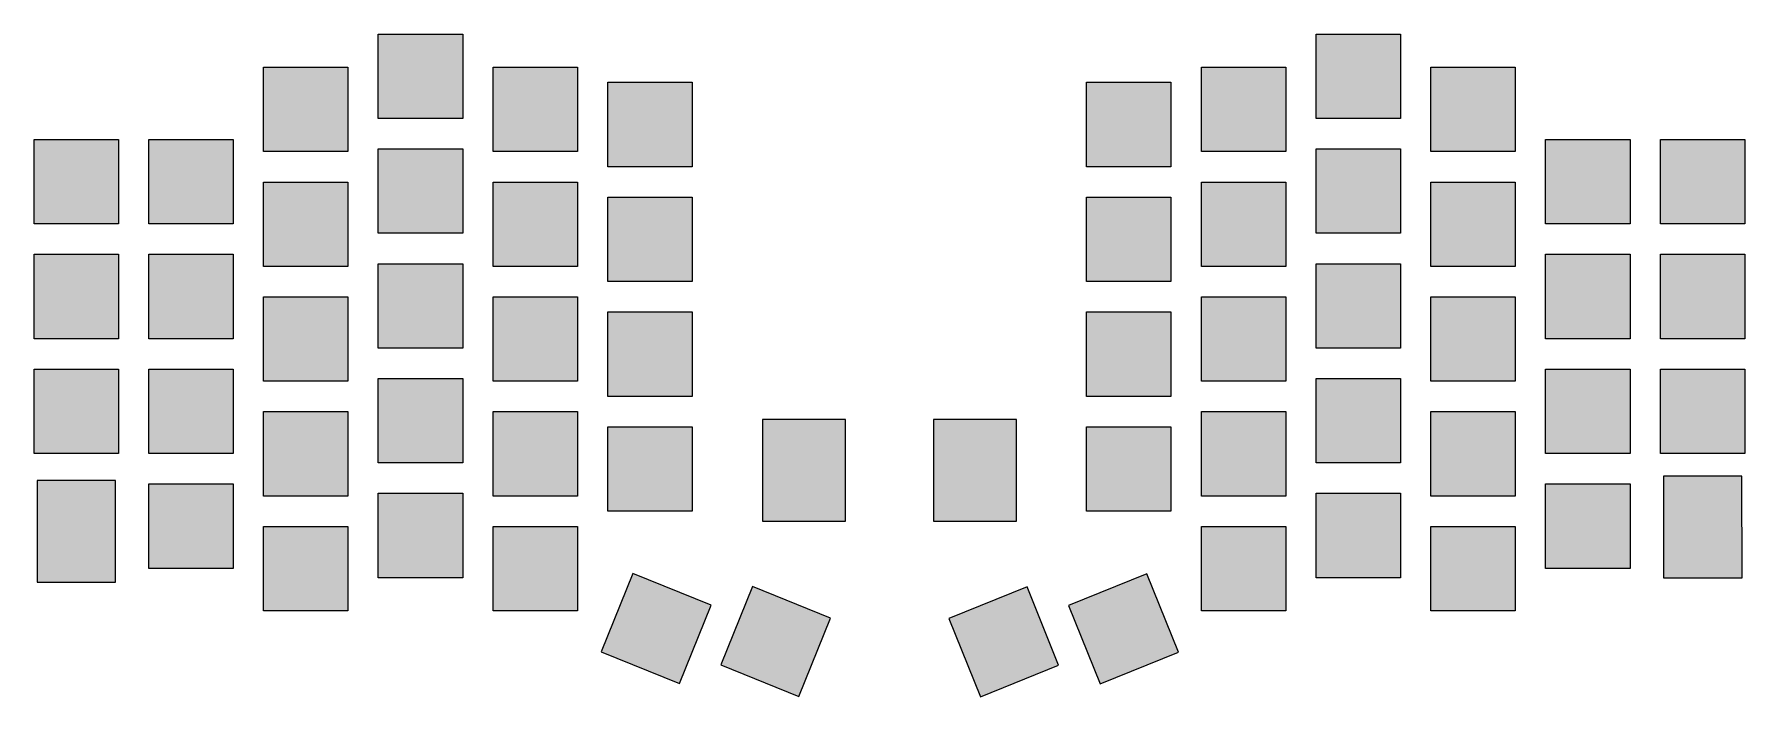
# Model space of a CAD drawing. Header units: millimetres. Extents: x 31 to 315, y 156 to 266.
import ezdxf

# ---------------------------------------------------------------- set-up
doc = ezdxf.new("R2010")
doc.units = ezdxf.units.MM
doc.header["$MEASUREMENT"] = 0
doc.layers.add('Layer 1', color=7, linetype='Continuous', lineweight=0)

msp = doc.modelspace()

# ---------------------------------------------------------------- hatches: boundary and pattern name
at = {"layer": 'Layer 1', "true_color": 0x000000, "transparency": 33554687}
h = msp.add_hatch(color=18, dxfattribs=at)
h.dxf.hatch_style = 2
edge = h.paths.add_edge_path()
edge.add_spline(control_points=[(102.23, 251.92), (102.23, 251.92), (102.23, 265.89), (102.23, 265.89), (102.23, 265.89), (88.23, 265.89), (88.23, 265.89), (88.23, 265.89), (88.23, 251.88), (88.23, 251.88), (88.23, 251.88), (102.23, 251.92), (102.23, 251.92), (102.23, 251.92), (102.23, 251.92), (102.23, 251.92)], knot_values=[0, 0, 0, 0, 1, 1, 1, 2, 2, 2, 3, 3, 3, 4, 4, 4, 5, 5, 5, 5], degree=3, periodic=0)
h = msp.add_hatch(color=18, dxfattribs=at)
h.dxf.hatch_style = 2
edge = h.paths.add_edge_path()
edge.add_spline(control_points=[(257.88, 251.92), (257.88, 251.92), (257.88, 265.89), (257.88, 265.89), (257.88, 265.89), (243.88, 265.89), (243.88, 265.89), (243.88, 265.89), (243.88, 251.88), (243.88, 251.88), (243.88, 251.88), (257.88, 251.92), (257.88, 251.92), (257.88, 251.92), (257.88, 251.92), (257.88, 251.92)], knot_values=[0, 0, 0, 0, 1, 1, 1, 2, 2, 2, 3, 3, 3, 4, 4, 4, 5, 5, 5, 5], degree=3, periodic=0)
h = msp.add_hatch(color=18, dxfattribs=at)
h.dxf.hatch_style = 2
edge = h.paths.add_edge_path()
edge.add_spline(control_points=[(83.19, 246.42), (83.19, 246.42), (83.19, 260.42), (83.19, 260.42), (83.19, 260.42), (69.18, 260.42), (69.18, 260.42), (69.18, 260.42), (69.18, 246.42), (69.18, 246.42), (69.18, 246.42), (83.19, 246.42), (83.19, 246.42)], knot_values=[0, 0, 0, 0, 1, 1, 1, 2, 2, 2, 3, 3, 3, 4, 4, 4, 4], degree=3, periodic=0)
h = msp.add_hatch(color=18, dxfattribs=at)
h.dxf.hatch_style = 2
edge = h.paths.add_edge_path()
edge.add_spline(control_points=[(121.28, 246.42), (121.28, 246.42), (121.28, 260.42), (121.28, 260.42), (121.28, 260.42), (107.28, 260.42), (107.28, 260.42), (107.28, 260.42), (107.28, 246.42), (107.28, 246.42), (107.28, 246.42), (121.28, 246.42), (121.28, 246.42)], knot_values=[0, 0, 0, 0, 1, 1, 1, 2, 2, 2, 3, 3, 3, 4, 4, 4, 4], degree=3, periodic=0)
h = msp.add_hatch(color=18, dxfattribs=at)
h.dxf.hatch_style = 2
edge = h.paths.add_edge_path()
edge.add_spline(control_points=[(238.83, 246.42), (238.83, 246.42), (238.83, 260.42), (238.83, 260.42), (238.83, 260.42), (224.83, 260.42), (224.83, 260.42), (224.83, 260.42), (224.83, 246.42), (224.83, 246.42), (224.83, 246.42), (238.83, 246.42), (238.83, 246.42)], knot_values=[0, 0, 0, 0, 1, 1, 1, 2, 2, 2, 3, 3, 3, 4, 4, 4, 4], degree=3, periodic=0)
h = msp.add_hatch(color=18, dxfattribs=at)
h.dxf.hatch_style = 2
edge = h.paths.add_edge_path()
edge.add_spline(control_points=[(276.93, 246.42), (276.93, 246.42), (276.93, 260.42), (276.93, 260.42), (276.93, 260.42), (262.93, 260.42), (262.93, 260.42), (262.93, 260.42), (262.93, 246.42), (262.93, 246.42), (262.93, 246.42), (276.93, 246.42), (276.93, 246.42)], knot_values=[0, 0, 0, 0, 1, 1, 1, 2, 2, 2, 3, 3, 3, 4, 4, 4, 4], degree=3, periodic=0)
h = msp.add_hatch(color=18, dxfattribs=at)
h.dxf.hatch_style = 2
edge = h.paths.add_edge_path()
edge.add_spline(control_points=[(140.33, 243.91), (140.33, 243.91), (140.33, 257.92), (140.33, 257.92), (140.33, 257.92), (126.33, 257.92), (126.33, 257.92), (126.33, 257.92), (126.33, 243.91), (126.33, 243.91), (126.33, 243.91), (140.33, 243.91), (140.33, 243.91)], knot_values=[0, 0, 0, 0, 1, 1, 1, 2, 2, 2, 3, 3, 3, 4, 4, 4, 4], degree=3, periodic=0)
h = msp.add_hatch(color=18, dxfattribs=at)
h.dxf.hatch_style = 2
edge = h.paths.add_edge_path()
edge.add_spline(control_points=[(219.78, 243.91), (219.78, 243.91), (219.78, 257.92), (219.78, 257.92), (219.78, 257.92), (205.78, 257.92), (205.78, 257.92), (205.78, 257.92), (205.78, 243.91), (205.78, 243.91), (205.78, 243.91), (219.78, 243.91), (219.78, 243.91)], knot_values=[0, 0, 0, 0, 1, 1, 1, 2, 2, 2, 3, 3, 3, 4, 4, 4, 4], degree=3, periodic=0)
h = msp.add_hatch(color=18, dxfattribs=at)
h.dxf.hatch_style = 2
edge = h.paths.add_edge_path()
edge.add_spline(control_points=[(45.09, 234.42), (45.09, 234.42), (45.09, 248.43), (45.09, 248.43), (45.09, 248.43), (31.11, 248.43), (31.11, 248.43), (31.11, 248.43), (31.11, 234.42), (31.11, 234.42), (31.11, 234.42), (45.09, 234.42), (45.09, 234.42)], knot_values=[0, 0, 0, 0, 1, 1, 1, 2, 2, 2, 3, 3, 3, 4, 4, 4, 4], degree=3, periodic=0)
h = msp.add_hatch(color=18, dxfattribs=at)
h.dxf.hatch_style = 2
edge = h.paths.add_edge_path()
edge.add_spline(control_points=[(64.14, 234.42), (64.14, 234.42), (64.14, 248.43), (64.14, 248.43), (64.14, 248.43), (50.13, 248.43), (50.13, 248.43), (50.13, 248.43), (50.13, 234.42), (50.13, 234.42), (50.13, 234.42), (64.14, 234.42), (64.14, 234.42)], knot_values=[0, 0, 0, 0, 1, 1, 1, 2, 2, 2, 3, 3, 3, 4, 4, 4, 4], degree=3, periodic=0)
h = msp.add_hatch(color=18, dxfattribs=at)
h.dxf.hatch_style = 2
edge = h.paths.add_edge_path()
edge.add_spline(control_points=[(295.98, 234.42), (295.98, 234.42), (295.98, 248.43), (295.98, 248.43), (295.98, 248.43), (281.98, 248.43), (281.98, 248.43), (281.98, 248.43), (281.98, 234.42), (281.98, 234.42), (281.98, 234.42), (295.98, 234.42), (295.98, 234.42)], knot_values=[0, 0, 0, 0, 1, 1, 1, 2, 2, 2, 3, 3, 3, 4, 4, 4, 4], degree=3, periodic=0)
h = msp.add_hatch(color=18, dxfattribs=at)
h.dxf.hatch_style = 2
edge = h.paths.add_edge_path()
edge.add_spline(control_points=[(315.03, 234.42), (315.03, 234.42), (315.03, 248.43), (315.03, 248.43), (315.03, 248.43), (301.03, 248.43), (301.03, 248.43), (301.03, 248.43), (301.03, 234.42), (301.03, 234.42), (301.03, 234.42), (315.03, 234.42), (315.03, 234.42)], knot_values=[0, 0, 0, 0, 1, 1, 1, 2, 2, 2, 3, 3, 3, 4, 4, 4, 4], degree=3, periodic=0)
h = msp.add_hatch(color=18, dxfattribs=at)
h.dxf.hatch_style = 2
edge = h.paths.add_edge_path()
edge.add_spline(control_points=[(102.23, 232.87), (102.23, 232.87), (102.23, 246.87), (102.23, 246.87), (102.23, 246.87), (88.23, 246.87), (88.23, 246.87), (88.23, 246.87), (88.23, 232.87), (88.23, 232.87), (88.23, 232.87), (102.23, 232.87), (102.23, 232.87)], knot_values=[0, 0, 0, 0, 1, 1, 1, 2, 2, 2, 3, 3, 3, 4, 4, 4, 4], degree=3, periodic=0)
h = msp.add_hatch(color=18, dxfattribs=at)
h.dxf.hatch_style = 2
edge = h.paths.add_edge_path()
edge.add_spline(control_points=[(257.88, 232.87), (257.88, 232.87), (257.88, 246.87), (257.88, 246.87), (257.88, 246.87), (243.88, 246.87), (243.88, 246.87), (243.88, 246.87), (243.88, 232.87), (243.88, 232.87), (243.88, 232.87), (257.88, 232.87), (257.88, 232.87)], knot_values=[0, 0, 0, 0, 1, 1, 1, 2, 2, 2, 3, 3, 3, 4, 4, 4, 4], degree=3, periodic=0)
h = msp.add_hatch(color=18, dxfattribs=at)
h.dxf.hatch_style = 2
edge = h.paths.add_edge_path()
edge.add_spline(control_points=[(83.19, 227.37), (83.19, 227.37), (83.19, 241.37), (83.19, 241.37), (83.19, 241.37), (69.18, 241.37), (69.18, 241.37), (69.18, 241.37), (69.18, 227.37), (69.18, 227.37), (69.18, 227.37), (83.19, 227.37), (83.19, 227.37)], knot_values=[0, 0, 0, 0, 1, 1, 1, 2, 2, 2, 3, 3, 3, 4, 4, 4, 4], degree=3, periodic=0)
h = msp.add_hatch(color=18, dxfattribs=at)
h.dxf.hatch_style = 2
edge = h.paths.add_edge_path()
edge.add_spline(control_points=[(121.28, 227.37), (121.28, 227.37), (121.28, 241.37), (121.28, 241.37), (121.28, 241.37), (107.28, 241.37), (107.28, 241.37), (107.28, 241.37), (107.28, 227.37), (107.28, 227.37), (107.28, 227.37), (121.28, 227.37), (121.28, 227.37)], knot_values=[0, 0, 0, 0, 1, 1, 1, 2, 2, 2, 3, 3, 3, 4, 4, 4, 4], degree=3, periodic=0)
h = msp.add_hatch(color=18, dxfattribs=at)
h.dxf.hatch_style = 2
edge = h.paths.add_edge_path()
edge.add_spline(control_points=[(238.83, 227.37), (238.83, 227.37), (238.83, 241.37), (238.83, 241.37), (238.83, 241.37), (224.83, 241.37), (224.83, 241.37), (224.83, 241.37), (224.83, 227.37), (224.83, 227.37), (224.83, 227.37), (238.83, 227.37), (238.83, 227.37)], knot_values=[0, 0, 0, 0, 1, 1, 1, 2, 2, 2, 3, 3, 3, 4, 4, 4, 4], degree=3, periodic=0)
h = msp.add_hatch(color=18, dxfattribs=at)
h.dxf.hatch_style = 2
edge = h.paths.add_edge_path()
edge.add_spline(control_points=[(276.93, 227.37), (276.93, 227.37), (276.93, 241.37), (276.93, 241.37), (276.93, 241.37), (262.93, 241.37), (262.93, 241.37), (262.93, 241.37), (262.93, 227.37), (262.93, 227.37), (262.93, 227.37), (276.93, 227.37), (276.93, 227.37)], knot_values=[0, 0, 0, 0, 1, 1, 1, 2, 2, 2, 3, 3, 3, 4, 4, 4, 4], degree=3, periodic=0)
h = msp.add_hatch(color=18, dxfattribs=at)
h.dxf.hatch_style = 2
edge = h.paths.add_edge_path()
edge.add_spline(control_points=[(140.33, 224.86), (140.33, 224.86), (140.33, 238.87), (140.33, 238.87), (140.33, 238.87), (126.33, 238.87), (126.33, 238.87), (126.33, 238.87), (126.33, 224.86), (126.33, 224.86), (126.33, 224.86), (140.33, 224.86), (140.33, 224.86)], knot_values=[0, 0, 0, 0, 1, 1, 1, 2, 2, 2, 3, 3, 3, 4, 4, 4, 4], degree=3, periodic=0)
h = msp.add_hatch(color=18, dxfattribs=at)
h.dxf.hatch_style = 2
edge = h.paths.add_edge_path()
edge.add_spline(control_points=[(219.78, 224.86), (219.78, 224.86), (219.78, 238.87), (219.78, 238.87), (219.78, 238.87), (205.78, 238.87), (205.78, 238.87), (205.78, 238.87), (205.78, 224.86), (205.78, 224.86), (205.78, 224.86), (219.78, 224.86), (219.78, 224.86)], knot_values=[0, 0, 0, 0, 1, 1, 1, 2, 2, 2, 3, 3, 3, 4, 4, 4, 4], degree=3, periodic=0)
h = msp.add_hatch(color=18, dxfattribs=at)
h.dxf.hatch_style = 2
edge = h.paths.add_edge_path()
edge.add_spline(control_points=[(45.09, 215.37), (45.09, 215.37), (45.09, 229.38), (45.09, 229.38), (45.09, 229.38), (31.11, 229.38), (31.11, 229.38), (31.11, 229.38), (31.11, 215.37), (31.11, 215.37), (31.11, 215.37), (45.09, 215.37), (45.09, 215.37)], knot_values=[0, 0, 0, 0, 1, 1, 1, 2, 2, 2, 3, 3, 3, 4, 4, 4, 4], degree=3, periodic=0)
h = msp.add_hatch(color=18, dxfattribs=at)
h.dxf.hatch_style = 2
edge = h.paths.add_edge_path()
edge.add_spline(control_points=[(64.14, 215.37), (64.14, 215.37), (64.14, 229.38), (64.14, 229.38), (64.14, 229.38), (50.13, 229.38), (50.13, 229.38), (50.13, 229.38), (50.13, 215.37), (50.13, 215.37), (50.13, 215.37), (64.14, 215.37), (64.14, 215.37)], knot_values=[0, 0, 0, 0, 1, 1, 1, 2, 2, 2, 3, 3, 3, 4, 4, 4, 4], degree=3, periodic=0)
h = msp.add_hatch(color=18, dxfattribs=at)
h.dxf.hatch_style = 2
edge = h.paths.add_edge_path()
edge.add_spline(control_points=[(102.23, 213.82), (102.23, 213.82), (102.23, 227.82), (102.23, 227.82), (102.23, 227.82), (88.23, 227.82), (88.23, 227.82), (88.23, 227.82), (88.23, 213.82), (88.23, 213.82), (88.23, 213.82), (102.23, 213.82), (102.23, 213.82)], knot_values=[0, 0, 0, 0, 1, 1, 1, 2, 2, 2, 3, 3, 3, 4, 4, 4, 4], degree=3, periodic=0)
h = msp.add_hatch(color=18, dxfattribs=at)
h.dxf.hatch_style = 2
edge = h.paths.add_edge_path()
edge.add_spline(control_points=[(257.88, 213.82), (257.88, 213.82), (257.88, 227.82), (257.88, 227.82), (257.88, 227.82), (243.88, 227.82), (243.88, 227.82), (243.88, 227.82), (243.88, 213.82), (243.88, 213.82), (243.88, 213.82), (257.88, 213.82), (257.88, 213.82)], knot_values=[0, 0, 0, 0, 1, 1, 1, 2, 2, 2, 3, 3, 3, 4, 4, 4, 4], degree=3, periodic=0)
h = msp.add_hatch(color=18, dxfattribs=at)
h.dxf.hatch_style = 2
edge = h.paths.add_edge_path()
edge.add_spline(control_points=[(295.98, 215.37), (295.98, 215.37), (295.98, 229.38), (295.98, 229.38), (295.98, 229.38), (281.98, 229.38), (281.98, 229.38), (281.98, 229.38), (281.98, 215.37), (281.98, 215.37), (281.98, 215.37), (295.98, 215.37), (295.98, 215.37)], knot_values=[0, 0, 0, 0, 1, 1, 1, 2, 2, 2, 3, 3, 3, 4, 4, 4, 4], degree=3, periodic=0)
h = msp.add_hatch(color=18, dxfattribs=at)
h.dxf.hatch_style = 2
edge = h.paths.add_edge_path()
edge.add_spline(control_points=[(315.03, 215.37), (315.03, 215.37), (315.03, 229.38), (315.03, 229.38), (315.03, 229.38), (301.03, 229.38), (301.03, 229.38), (301.03, 229.38), (301.03, 215.37), (301.03, 215.37), (301.03, 215.37), (315.03, 215.37), (315.03, 215.37)], knot_values=[0, 0, 0, 0, 1, 1, 1, 2, 2, 2, 3, 3, 3, 4, 4, 4, 4], degree=3, periodic=0)
h = msp.add_hatch(color=18, dxfattribs=at)
h.dxf.hatch_style = 2
edge = h.paths.add_edge_path()
edge.add_spline(control_points=[(83.19, 208.32), (83.19, 208.32), (83.19, 222.32), (83.19, 222.32), (83.19, 222.32), (69.18, 222.32), (69.18, 222.32), (69.18, 222.32), (69.18, 208.32), (69.18, 208.32), (69.18, 208.32), (83.19, 208.32), (83.19, 208.32)], knot_values=[0, 0, 0, 0, 1, 1, 1, 2, 2, 2, 3, 3, 3, 4, 4, 4, 4], degree=3, periodic=0)
h = msp.add_hatch(color=18, dxfattribs=at)
h.dxf.hatch_style = 2
edge = h.paths.add_edge_path()
edge.add_spline(control_points=[(121.28, 208.32), (121.28, 208.32), (121.28, 222.32), (121.28, 222.32), (121.28, 222.32), (107.28, 222.32), (107.28, 222.32), (107.28, 222.32), (107.28, 208.32), (107.28, 208.32), (107.28, 208.32), (121.28, 208.32), (121.28, 208.32)], knot_values=[0, 0, 0, 0, 1, 1, 1, 2, 2, 2, 3, 3, 3, 4, 4, 4, 4], degree=3, periodic=0)
h = msp.add_hatch(color=18, dxfattribs=at)
h.dxf.hatch_style = 2
edge = h.paths.add_edge_path()
edge.add_spline(control_points=[(238.83, 208.32), (238.83, 208.32), (238.83, 222.32), (238.83, 222.32), (238.83, 222.32), (224.83, 222.32), (224.83, 222.32), (224.83, 222.32), (224.83, 208.32), (224.83, 208.32), (224.83, 208.32), (238.83, 208.32), (238.83, 208.32)], knot_values=[0, 0, 0, 0, 1, 1, 1, 2, 2, 2, 3, 3, 3, 4, 4, 4, 4], degree=3, periodic=0)
h = msp.add_hatch(color=18, dxfattribs=at)
h.dxf.hatch_style = 2
edge = h.paths.add_edge_path()
edge.add_spline(control_points=[(276.93, 208.32), (276.93, 208.32), (276.93, 222.32), (276.93, 222.32), (276.93, 222.32), (262.93, 222.32), (262.93, 222.32), (262.93, 222.32), (262.93, 208.32), (262.93, 208.32), (262.93, 208.32), (276.93, 208.32), (276.93, 208.32)], knot_values=[0, 0, 0, 0, 1, 1, 1, 2, 2, 2, 3, 3, 3, 4, 4, 4, 4], degree=3, periodic=0)
h = msp.add_hatch(color=18, dxfattribs=at)
h.dxf.hatch_style = 2
edge = h.paths.add_edge_path()
edge.add_spline(control_points=[(140.33, 205.81), (140.33, 205.81), (140.33, 219.82), (140.33, 219.82), (140.33, 219.82), (126.33, 219.82), (126.33, 219.82), (126.33, 219.82), (126.33, 205.81), (126.33, 205.81), (126.33, 205.81), (140.33, 205.81), (140.33, 205.81)], knot_values=[0, 0, 0, 0, 1, 1, 1, 2, 2, 2, 3, 3, 3, 4, 4, 4, 4], degree=3, periodic=0)
h = msp.add_hatch(color=18, dxfattribs=at)
h.dxf.hatch_style = 2
edge = h.paths.add_edge_path()
edge.add_spline(control_points=[(219.78, 205.81), (219.78, 205.81), (219.78, 219.82), (219.78, 219.82), (219.78, 219.82), (205.78, 219.82), (205.78, 219.82), (205.78, 219.82), (205.78, 205.81), (205.78, 205.81), (205.78, 205.81), (219.78, 205.81), (219.78, 205.81)], knot_values=[0, 0, 0, 0, 1, 1, 1, 2, 2, 2, 3, 3, 3, 4, 4, 4, 4], degree=3, periodic=0)
h = msp.add_hatch(color=18, dxfattribs=at)
h.dxf.hatch_style = 2
edge = h.paths.add_edge_path()
edge.add_spline(control_points=[(45.09, 196.32), (45.09, 196.32), (45.09, 210.33), (45.09, 210.33), (45.09, 210.33), (31.11, 210.33), (31.11, 210.33), (31.11, 210.33), (31.11, 196.32), (31.11, 196.32), (31.11, 196.32), (45.09, 196.32), (45.09, 196.32)], knot_values=[0, 0, 0, 0, 1, 1, 1, 2, 2, 2, 3, 3, 3, 4, 4, 4, 4], degree=3, periodic=0)
h = msp.add_hatch(color=18, dxfattribs=at)
h.dxf.hatch_style = 2
edge = h.paths.add_edge_path()
edge.add_spline(control_points=[(64.14, 196.32), (64.14, 196.32), (64.14, 210.33), (64.14, 210.33), (64.14, 210.33), (50.13, 210.33), (50.13, 210.33), (50.13, 210.33), (50.13, 196.32), (50.13, 196.32), (50.13, 196.32), (64.14, 196.32), (64.14, 196.32)], knot_values=[0, 0, 0, 0, 1, 1, 1, 2, 2, 2, 3, 3, 3, 4, 4, 4, 4], degree=3, periodic=0)
h = msp.add_hatch(color=18, dxfattribs=at)
h.dxf.hatch_style = 2
edge = h.paths.add_edge_path()
edge.add_spline(control_points=[(295.98, 196.32), (295.98, 196.32), (295.98, 210.33), (295.98, 210.33), (295.98, 210.33), (281.98, 210.33), (281.98, 210.33), (281.98, 210.33), (281.98, 196.32), (281.98, 196.32), (281.98, 196.32), (295.98, 196.32), (295.98, 196.32)], knot_values=[0, 0, 0, 0, 1, 1, 1, 2, 2, 2, 3, 3, 3, 4, 4, 4, 4], degree=3, periodic=0)
h = msp.add_hatch(color=18, dxfattribs=at)
h.dxf.hatch_style = 2
edge = h.paths.add_edge_path()
edge.add_spline(control_points=[(315.03, 196.32), (315.03, 196.32), (315.03, 210.33), (315.03, 210.33), (315.03, 210.33), (301.03, 210.33), (301.03, 210.33), (301.03, 210.33), (301.03, 196.32), (301.03, 196.32), (301.03, 196.32), (315.03, 196.32), (315.03, 196.32)], knot_values=[0, 0, 0, 0, 1, 1, 1, 2, 2, 2, 3, 3, 3, 4, 4, 4, 4], degree=3, periodic=0)
h = msp.add_hatch(color=18, dxfattribs=at)
h.dxf.hatch_style = 2
edge = h.paths.add_edge_path()
edge.add_spline(control_points=[(102.23, 194.77), (102.23, 194.77), (102.23, 208.77), (102.23, 208.77), (102.23, 208.77), (88.23, 208.77), (88.23, 208.77), (88.23, 208.77), (88.23, 194.77), (88.23, 194.77), (88.23, 194.77), (102.23, 194.77), (102.23, 194.77)], knot_values=[0, 0, 0, 0, 1, 1, 1, 2, 2, 2, 3, 3, 3, 4, 4, 4, 4], degree=3, periodic=0)
h = msp.add_hatch(color=18, dxfattribs=at)
h.dxf.hatch_style = 2
edge = h.paths.add_edge_path()
edge.add_spline(control_points=[(257.88, 194.77), (257.88, 194.77), (257.88, 208.77), (257.88, 208.77), (257.88, 208.77), (243.88, 208.77), (243.88, 208.77), (243.88, 208.77), (243.88, 194.77), (243.88, 194.77), (243.88, 194.77), (257.88, 194.77), (257.88, 194.77)], knot_values=[0, 0, 0, 0, 1, 1, 1, 2, 2, 2, 3, 3, 3, 4, 4, 4, 4], degree=3, periodic=0)
h = msp.add_hatch(color=18, dxfattribs=at)
h.dxf.hatch_style = 2
edge = h.paths.add_edge_path()
edge.add_spline(control_points=[(83.19, 189.27), (83.19, 189.27), (83.19, 203.27), (83.19, 203.27), (83.19, 203.27), (69.18, 203.27), (69.18, 203.27), (69.18, 203.27), (69.18, 189.27), (69.18, 189.27), (69.18, 189.27), (83.19, 189.27), (83.19, 189.27)], knot_values=[0, 0, 0, 0, 1, 1, 1, 2, 2, 2, 3, 3, 3, 4, 4, 4, 4], degree=3, periodic=0)
h = msp.add_hatch(color=18, dxfattribs=at)
h.dxf.hatch_style = 2
edge = h.paths.add_edge_path()
edge.add_spline(control_points=[(121.28, 189.27), (121.28, 189.27), (121.28, 203.27), (121.28, 203.27), (121.28, 203.27), (107.28, 203.27), (107.28, 203.27), (107.28, 203.27), (107.28, 189.27), (107.28, 189.27), (107.28, 189.27), (121.28, 189.27), (121.28, 189.27)], knot_values=[0, 0, 0, 0, 1, 1, 1, 2, 2, 2, 3, 3, 3, 4, 4, 4, 4], degree=3, periodic=0)
h = msp.add_hatch(color=18, dxfattribs=at)
h.dxf.hatch_style = 2
edge = h.paths.add_edge_path()
edge.add_spline(control_points=[(165.77, 201.97), (165.77, 201.97), (165.77, 185.1), (165.77, 185.1), (165.77, 185.1), (151.98, 185.1), (151.98, 185.1), (151.98, 185.1), (151.98, 201.97), (151.98, 201.97), (151.98, 201.97), (165.77, 201.97), (165.77, 201.97)], knot_values=[0, 0, 0, 0, 1, 1, 1, 2, 2, 2, 3, 3, 3, 4, 4, 4, 4], degree=3, periodic=0)
h = msp.add_hatch(color=18, dxfattribs=at)
h.dxf.hatch_style = 2
edge = h.paths.add_edge_path()
edge.add_spline(control_points=[(194.17, 201.97), (194.17, 201.97), (194.17, 185.1), (194.17, 185.1), (194.17, 185.1), (180.38, 185.1), (180.38, 185.1), (180.38, 185.1), (180.38, 201.97), (180.38, 201.97), (180.38, 201.97), (194.17, 201.97), (194.17, 201.97)], knot_values=[0, 0, 0, 0, 1, 1, 1, 2, 2, 2, 3, 3, 3, 4, 4, 4, 4], degree=3, periodic=0)
h = msp.add_hatch(color=18, dxfattribs=at)
h.dxf.hatch_style = 2
edge = h.paths.add_edge_path()
edge.add_spline(control_points=[(238.83, 189.27), (238.83, 189.27), (238.83, 203.27), (238.83, 203.27), (238.83, 203.27), (224.83, 203.27), (224.83, 203.27), (224.83, 203.27), (224.83, 189.27), (224.83, 189.27), (224.83, 189.27), (238.83, 189.27), (238.83, 189.27)], knot_values=[0, 0, 0, 0, 1, 1, 1, 2, 2, 2, 3, 3, 3, 4, 4, 4, 4], degree=3, periodic=0)
h = msp.add_hatch(color=18, dxfattribs=at)
h.dxf.hatch_style = 2
edge = h.paths.add_edge_path()
edge.add_spline(control_points=[(276.93, 189.27), (276.93, 189.27), (276.93, 203.27), (276.93, 203.27), (276.93, 203.27), (262.93, 203.27), (262.93, 203.27), (262.93, 203.27), (262.93, 189.27), (262.93, 189.27), (262.93, 189.27), (276.93, 189.27), (276.93, 189.27)], knot_values=[0, 0, 0, 0, 1, 1, 1, 2, 2, 2, 3, 3, 3, 4, 4, 4, 4], degree=3, periodic=0)
h = msp.add_hatch(color=18, dxfattribs=at)
h.dxf.hatch_style = 2
edge = h.paths.add_edge_path()
edge.add_spline(control_points=[(140.33, 186.76), (140.33, 186.76), (140.33, 200.77), (140.33, 200.77), (140.33, 200.77), (126.33, 200.77), (126.33, 200.77), (126.33, 200.77), (126.33, 186.76), (126.33, 186.76), (126.33, 186.76), (140.33, 186.76), (140.33, 186.76)], knot_values=[0, 0, 0, 0, 1, 1, 1, 2, 2, 2, 3, 3, 3, 4, 4, 4, 4], degree=3, periodic=0)
h = msp.add_hatch(color=18, dxfattribs=at)
h.dxf.hatch_style = 2
edge = h.paths.add_edge_path()
edge.add_spline(control_points=[(219.78, 186.76), (219.78, 186.76), (219.78, 200.77), (219.78, 200.77), (219.78, 200.77), (205.78, 200.77), (205.78, 200.77), (205.78, 200.77), (205.78, 186.76), (205.78, 186.76), (205.78, 186.76), (219.78, 186.76), (219.78, 186.76)], knot_values=[0, 0, 0, 0, 1, 1, 1, 2, 2, 2, 3, 3, 3, 4, 4, 4, 4], degree=3, periodic=0)
h = msp.add_hatch(color=18, dxfattribs=at)
h.dxf.hatch_style = 2
edge = h.paths.add_edge_path()
edge.add_spline(control_points=[(44.63, 174.98), (44.63, 174.98), (31.61, 174.98), (31.61, 174.98), (31.61, 174.98), (31.61, 191.84), (31.61, 191.84), (31.61, 191.84), (44.59, 191.84), (44.59, 191.84), (44.59, 191.84), (44.63, 174.98), (44.63, 174.98)], knot_values=[0, 0, 0, 0, 1, 1, 1, 2, 2, 2, 3, 3, 3, 4, 4, 4, 4], degree=3, periodic=0)
h = msp.add_hatch(color=18, dxfattribs=at)
h.dxf.hatch_style = 2
edge = h.paths.add_edge_path()
edge.add_spline(control_points=[(64.14, 177.27), (64.14, 177.27), (64.14, 191.28), (64.14, 191.28), (64.14, 191.28), (50.13, 191.28), (50.13, 191.28), (50.13, 191.28), (50.13, 177.27), (50.13, 177.27), (50.13, 177.27), (64.14, 177.27), (64.14, 177.27)], knot_values=[0, 0, 0, 0, 1, 1, 1, 2, 2, 2, 3, 3, 3, 4, 4, 4, 4], degree=3, periodic=0)
h = msp.add_hatch(color=18, dxfattribs=at)
h.dxf.hatch_style = 2
edge = h.paths.add_edge_path()
edge.add_spline(control_points=[(295.98, 177.27), (295.98, 177.27), (295.98, 191.28), (295.98, 191.28), (295.98, 191.28), (281.98, 191.28), (281.98, 191.28), (281.98, 191.28), (281.98, 177.27), (281.98, 177.27), (281.98, 177.27), (295.98, 177.27), (295.98, 177.27)], knot_values=[0, 0, 0, 0, 1, 1, 1, 2, 2, 2, 3, 3, 3, 4, 4, 4, 4], degree=3, periodic=0)
h = msp.add_hatch(color=18, dxfattribs=at)
h.dxf.hatch_style = 2
edge = h.paths.add_edge_path()
edge.add_spline(control_points=[(314.57, 175.68), (314.57, 175.68), (301.55, 175.68), (301.55, 175.68), (301.55, 175.68), (301.55, 192.55), (301.55, 192.55), (301.55, 192.55), (301.52, 192.55), (301.52, 192.55), (301.52, 192.55), (314.54, 192.55), (314.54, 192.55), (314.54, 192.55), (314.57, 175.68), (314.57, 175.68)], knot_values=[0, 0, 0, 0, 1, 1, 1, 2, 2, 2, 3, 3, 3, 4, 4, 4, 5, 5, 5, 5], degree=3, periodic=0)
h = msp.add_hatch(color=18, dxfattribs=at)
h.dxf.hatch_style = 2
edge = h.paths.add_edge_path()
edge.add_spline(control_points=[(102.23, 175.72), (102.23, 175.72), (102.23, 189.72), (102.23, 189.72), (102.23, 189.72), (88.23, 189.72), (88.23, 189.72), (88.23, 189.72), (88.23, 175.72), (88.23, 175.72), (88.23, 175.72), (102.23, 175.72), (102.23, 175.72)], knot_values=[0, 0, 0, 0, 1, 1, 1, 2, 2, 2, 3, 3, 3, 4, 4, 4, 4], degree=3, periodic=0)
h = msp.add_hatch(color=18, dxfattribs=at)
h.dxf.hatch_style = 2
edge = h.paths.add_edge_path()
edge.add_spline(control_points=[(257.88, 175.72), (257.88, 175.72), (257.88, 189.72), (257.88, 189.72), (257.88, 189.72), (243.88, 189.72), (243.88, 189.72), (243.88, 189.72), (243.88, 175.72), (243.88, 175.72), (243.88, 175.72), (257.88, 175.72), (257.88, 175.72)], knot_values=[0, 0, 0, 0, 1, 1, 1, 2, 2, 2, 3, 3, 3, 4, 4, 4, 4], degree=3, periodic=0)
h = msp.add_hatch(color=18, dxfattribs=at)
h.dxf.hatch_style = 2
edge = h.paths.add_edge_path()
edge.add_spline(control_points=[(83.19, 170.22), (83.19, 170.22), (83.19, 184.22), (83.19, 184.22), (83.19, 184.22), (69.18, 184.22), (69.18, 184.22), (69.18, 184.22), (69.18, 170.22), (69.18, 170.22), (69.18, 170.22), (83.19, 170.22), (83.19, 170.22)], knot_values=[0, 0, 0, 0, 1, 1, 1, 2, 2, 2, 3, 3, 3, 4, 4, 4, 4], degree=3, periodic=0)
h = msp.add_hatch(color=18, dxfattribs=at)
h.dxf.hatch_style = 2
edge = h.paths.add_edge_path()
edge.add_spline(control_points=[(121.28, 170.22), (121.28, 170.22), (121.28, 184.22), (121.28, 184.22), (121.28, 184.22), (107.28, 184.22), (107.28, 184.22), (107.28, 184.22), (107.28, 170.22), (107.28, 170.22), (107.28, 170.22), (121.28, 170.22), (121.28, 170.22)], knot_values=[0, 0, 0, 0, 1, 1, 1, 2, 2, 2, 3, 3, 3, 4, 4, 4, 4], degree=3, periodic=0)
h = msp.add_hatch(color=18, dxfattribs=at)
h.dxf.hatch_style = 2
edge = h.paths.add_edge_path()
edge.add_spline(control_points=[(238.83, 170.22), (238.83, 170.22), (238.83, 184.22), (238.83, 184.22), (238.83, 184.22), (224.83, 184.22), (224.83, 184.22), (224.83, 184.22), (224.83, 170.22), (224.83, 170.22), (224.83, 170.22), (238.83, 170.22), (238.83, 170.22)], knot_values=[0, 0, 0, 0, 1, 1, 1, 2, 2, 2, 3, 3, 3, 4, 4, 4, 4], degree=3, periodic=0)
h = msp.add_hatch(color=18, dxfattribs=at)
h.dxf.hatch_style = 2
edge = h.paths.add_edge_path()
edge.add_spline(control_points=[(276.93, 170.22), (276.93, 170.22), (276.93, 184.22), (276.93, 184.22), (276.93, 184.22), (262.93, 184.22), (262.93, 184.22), (262.93, 184.22), (262.93, 170.22), (262.93, 170.22), (262.93, 170.22), (276.93, 170.22), (276.93, 170.22)], knot_values=[0, 0, 0, 0, 1, 1, 1, 2, 2, 2, 3, 3, 3, 4, 4, 4, 4], degree=3, periodic=0)
h = msp.add_hatch(color=18, dxfattribs=at)
h.dxf.hatch_style = 2
edge = h.paths.add_edge_path()
edge.add_spline(control_points=[(130.49, 176.42), (130.49, 176.42), (143.47, 171.17), (143.47, 171.17), (143.47, 171.17), (138.22, 158.19), (138.22, 158.19), (138.22, 158.19), (125.24, 163.44), (125.24, 163.44), (125.24, 163.44), (130.49, 176.42), (130.49, 176.42)], knot_values=[0, 0, 0, 0, 1, 1, 1, 2, 2, 2, 3, 3, 3, 4, 4, 4, 4], degree=3, periodic=0)
h = msp.add_hatch(color=18, dxfattribs=at)
h.dxf.hatch_style = 2
edge = h.paths.add_edge_path()
edge.add_spline(control_points=[(202.78, 171.1), (202.78, 171.1), (215.76, 176.35), (215.76, 176.35), (215.76, 176.35), (221.02, 163.37), (221.02, 163.37), (221.02, 163.37), (208.03, 158.12), (208.03, 158.12), (208.03, 158.12), (202.78, 171.1), (202.78, 171.1)], knot_values=[0, 0, 0, 0, 1, 1, 1, 2, 2, 2, 3, 3, 3, 4, 4, 4, 4], degree=3, periodic=0)
h = msp.add_hatch(color=18, dxfattribs=at)
h.dxf.hatch_style = 2
edge = h.paths.add_edge_path()
edge.add_spline(control_points=[(150.32, 174.27), (150.32, 174.27), (163.3, 169.02), (163.3, 169.02), (163.3, 169.02), (158.04, 156.03), (158.04, 156.03), (158.04, 156.03), (145.06, 161.29), (145.06, 161.29), (145.06, 161.29), (150.32, 174.27), (150.32, 174.27)], knot_values=[0, 0, 0, 0, 1, 1, 1, 2, 2, 2, 3, 3, 3, 4, 4, 4, 4], degree=3, periodic=0)
h = msp.add_hatch(color=18, dxfattribs=at)
h.dxf.hatch_style = 2
edge = h.paths.add_edge_path()
edge.add_spline(control_points=[(182.92, 168.95), (182.92, 168.95), (195.9, 174.2), (195.9, 174.2), (195.9, 174.2), (201.15, 161.22), (201.15, 161.22), (201.15, 161.22), (188.17, 155.96), (188.17, 155.96), (188.17, 155.96), (182.92, 168.95), (182.92, 168.95)], knot_values=[0, 0, 0, 0, 1, 1, 1, 2, 2, 2, 3, 3, 3, 4, 4, 4, 4], degree=3, periodic=0)

# ---------------------------------------------------------------- linework, layer by layer
at = {"layer": 'Layer 1', "color": 18, "lineweight": 13, "true_color": 0x000000}
for points, knots in [([(102.23, 251.92), (102.23, 251.92), (102.23, 265.89), (102.23, 265.89), (102.23, 265.89), (88.23, 265.89), (88.23, 265.89), (88.23, 265.89), (88.23, 251.88), (88.23, 251.88), (88.23, 251.88), (102.23, 251.92), (102.23, 251.92), (102.23, 251.92), (102.23, 251.92), (102.23, 251.92)], [0, 0, 0, 0, 1, 1, 1, 2, 2, 2, 3, 3, 3, 4, 4, 4, 5, 5, 5, 5]), ([(257.88, 251.92), (257.88, 251.92), (257.88, 265.89), (257.88, 265.89), (257.88, 265.89), (243.88, 265.89), (243.88, 265.89), (243.88, 265.89), (243.88, 251.88), (243.88, 251.88), (243.88, 251.88), (257.88, 251.92), (257.88, 251.92), (257.88, 251.92), (257.88, 251.92), (257.88, 251.92)], [0, 0, 0, 0, 1, 1, 1, 2, 2, 2, 3, 3, 3, 4, 4, 4, 5, 5, 5, 5]), ([(83.19, 246.42), (83.19, 246.42), (83.19, 260.42), (83.19, 260.42), (83.19, 260.42), (69.18, 260.42), (69.18, 260.42), (69.18, 260.42), (69.18, 246.42), (69.18, 246.42), (69.18, 246.42), (83.19, 246.42), (83.19, 246.42)], [0, 0, 0, 0, 1, 1, 1, 2, 2, 2, 3, 3, 3, 4, 4, 4, 4]), ([(121.28, 246.42), (121.28, 246.42), (121.28, 260.42), (121.28, 260.42), (121.28, 260.42), (107.28, 260.42), (107.28, 260.42), (107.28, 260.42), (107.28, 246.42), (107.28, 246.42), (107.28, 246.42), (121.28, 246.42), (121.28, 246.42)], [0, 0, 0, 0, 1, 1, 1, 2, 2, 2, 3, 3, 3, 4, 4, 4, 4]), ([(238.83, 246.42), (238.83, 246.42), (238.83, 260.42), (238.83, 260.42), (238.83, 260.42), (224.83, 260.42), (224.83, 260.42), (224.83, 260.42), (224.83, 246.42), (224.83, 246.42), (224.83, 246.42), (238.83, 246.42), (238.83, 246.42)], [0, 0, 0, 0, 1, 1, 1, 2, 2, 2, 3, 3, 3, 4, 4, 4, 4]), ([(276.93, 246.42), (276.93, 246.42), (276.93, 260.42), (276.93, 260.42), (276.93, 260.42), (262.93, 260.42), (262.93, 260.42), (262.93, 260.42), (262.93, 246.42), (262.93, 246.42), (262.93, 246.42), (276.93, 246.42), (276.93, 246.42)], [0, 0, 0, 0, 1, 1, 1, 2, 2, 2, 3, 3, 3, 4, 4, 4, 4]), ([(140.33, 243.91), (140.33, 243.91), (140.33, 257.92), (140.33, 257.92), (140.33, 257.92), (126.33, 257.92), (126.33, 257.92), (126.33, 257.92), (126.33, 243.91), (126.33, 243.91), (126.33, 243.91), (140.33, 243.91), (140.33, 243.91)], [0, 0, 0, 0, 1, 1, 1, 2, 2, 2, 3, 3, 3, 4, 4, 4, 4]), ([(219.78, 243.91), (219.78, 243.91), (219.78, 257.92), (219.78, 257.92), (219.78, 257.92), (205.78, 257.92), (205.78, 257.92), (205.78, 257.92), (205.78, 243.91), (205.78, 243.91), (205.78, 243.91), (219.78, 243.91), (219.78, 243.91)], [0, 0, 0, 0, 1, 1, 1, 2, 2, 2, 3, 3, 3, 4, 4, 4, 4]), ([(45.09, 234.42), (45.09, 234.42), (45.09, 248.43), (45.09, 248.43), (45.09, 248.43), (31.11, 248.43), (31.11, 248.43), (31.11, 248.43), (31.11, 234.42), (31.11, 234.42), (31.11, 234.42), (45.09, 234.42), (45.09, 234.42)], [0, 0, 0, 0, 1, 1, 1, 2, 2, 2, 3, 3, 3, 4, 4, 4, 4]), ([(64.14, 234.42), (64.14, 234.42), (64.14, 248.43), (64.14, 248.43), (64.14, 248.43), (50.13, 248.43), (50.13, 248.43), (50.13, 248.43), (50.13, 234.42), (50.13, 234.42), (50.13, 234.42), (64.14, 234.42), (64.14, 234.42)], [0, 0, 0, 0, 1, 1, 1, 2, 2, 2, 3, 3, 3, 4, 4, 4, 4]), ([(295.98, 234.42), (295.98, 234.42), (295.98, 248.43), (295.98, 248.43), (295.98, 248.43), (281.98, 248.43), (281.98, 248.43), (281.98, 248.43), (281.98, 234.42), (281.98, 234.42), (281.98, 234.42), (295.98, 234.42), (295.98, 234.42)], [0, 0, 0, 0, 1, 1, 1, 2, 2, 2, 3, 3, 3, 4, 4, 4, 4]), ([(315.03, 234.42), (315.03, 234.42), (315.03, 248.43), (315.03, 248.43), (315.03, 248.43), (301.03, 248.43), (301.03, 248.43), (301.03, 248.43), (301.03, 234.42), (301.03, 234.42), (301.03, 234.42), (315.03, 234.42), (315.03, 234.42)], [0, 0, 0, 0, 1, 1, 1, 2, 2, 2, 3, 3, 3, 4, 4, 4, 4]), ([(102.23, 232.87), (102.23, 232.87), (102.23, 246.87), (102.23, 246.87), (102.23, 246.87), (88.23, 246.87), (88.23, 246.87), (88.23, 246.87), (88.23, 232.87), (88.23, 232.87), (88.23, 232.87), (102.23, 232.87), (102.23, 232.87)], [0, 0, 0, 0, 1, 1, 1, 2, 2, 2, 3, 3, 3, 4, 4, 4, 4]), ([(257.88, 232.87), (257.88, 232.87), (257.88, 246.87), (257.88, 246.87), (257.88, 246.87), (243.88, 246.87), (243.88, 246.87), (243.88, 246.87), (243.88, 232.87), (243.88, 232.87), (243.88, 232.87), (257.88, 232.87), (257.88, 232.87)], [0, 0, 0, 0, 1, 1, 1, 2, 2, 2, 3, 3, 3, 4, 4, 4, 4]), ([(83.19, 227.37), (83.19, 227.37), (83.19, 241.37), (83.19, 241.37), (83.19, 241.37), (69.18, 241.37), (69.18, 241.37), (69.18, 241.37), (69.18, 227.37), (69.18, 227.37), (69.18, 227.37), (83.19, 227.37), (83.19, 227.37)], [0, 0, 0, 0, 1, 1, 1, 2, 2, 2, 3, 3, 3, 4, 4, 4, 4]), ([(121.28, 227.37), (121.28, 227.37), (121.28, 241.37), (121.28, 241.37), (121.28, 241.37), (107.28, 241.37), (107.28, 241.37), (107.28, 241.37), (107.28, 227.37), (107.28, 227.37), (107.28, 227.37), (121.28, 227.37), (121.28, 227.37)], [0, 0, 0, 0, 1, 1, 1, 2, 2, 2, 3, 3, 3, 4, 4, 4, 4]), ([(238.83, 227.37), (238.83, 227.37), (238.83, 241.37), (238.83, 241.37), (238.83, 241.37), (224.83, 241.37), (224.83, 241.37), (224.83, 241.37), (224.83, 227.37), (224.83, 227.37), (224.83, 227.37), (238.83, 227.37), (238.83, 227.37)], [0, 0, 0, 0, 1, 1, 1, 2, 2, 2, 3, 3, 3, 4, 4, 4, 4]), ([(276.93, 227.37), (276.93, 227.37), (276.93, 241.37), (276.93, 241.37), (276.93, 241.37), (262.93, 241.37), (262.93, 241.37), (262.93, 241.37), (262.93, 227.37), (262.93, 227.37), (262.93, 227.37), (276.93, 227.37), (276.93, 227.37)], [0, 0, 0, 0, 1, 1, 1, 2, 2, 2, 3, 3, 3, 4, 4, 4, 4]), ([(140.33, 224.86), (140.33, 224.86), (140.33, 238.87), (140.33, 238.87), (140.33, 238.87), (126.33, 238.87), (126.33, 238.87), (126.33, 238.87), (126.33, 224.86), (126.33, 224.86), (126.33, 224.86), (140.33, 224.86), (140.33, 224.86)], [0, 0, 0, 0, 1, 1, 1, 2, 2, 2, 3, 3, 3, 4, 4, 4, 4]), ([(219.78, 224.86), (219.78, 224.86), (219.78, 238.87), (219.78, 238.87), (219.78, 238.87), (205.78, 238.87), (205.78, 238.87), (205.78, 238.87), (205.78, 224.86), (205.78, 224.86), (205.78, 224.86), (219.78, 224.86), (219.78, 224.86)], [0, 0, 0, 0, 1, 1, 1, 2, 2, 2, 3, 3, 3, 4, 4, 4, 4]), ([(45.09, 215.37), (45.09, 215.37), (45.09, 229.38), (45.09, 229.38), (45.09, 229.38), (31.11, 229.38), (31.11, 229.38), (31.11, 229.38), (31.11, 215.37), (31.11, 215.37), (31.11, 215.37), (45.09, 215.37), (45.09, 215.37)], [0, 0, 0, 0, 1, 1, 1, 2, 2, 2, 3, 3, 3, 4, 4, 4, 4]), ([(64.14, 215.37), (64.14, 215.37), (64.14, 229.38), (64.14, 229.38), (64.14, 229.38), (50.13, 229.38), (50.13, 229.38), (50.13, 229.38), (50.13, 215.37), (50.13, 215.37), (50.13, 215.37), (64.14, 215.37), (64.14, 215.37)], [0, 0, 0, 0, 1, 1, 1, 2, 2, 2, 3, 3, 3, 4, 4, 4, 4]), ([(102.23, 213.82), (102.23, 213.82), (102.23, 227.82), (102.23, 227.82), (102.23, 227.82), (88.23, 227.82), (88.23, 227.82), (88.23, 227.82), (88.23, 213.82), (88.23, 213.82), (88.23, 213.82), (102.23, 213.82), (102.23, 213.82)], [0, 0, 0, 0, 1, 1, 1, 2, 2, 2, 3, 3, 3, 4, 4, 4, 4]), ([(257.88, 213.82), (257.88, 213.82), (257.88, 227.82), (257.88, 227.82), (257.88, 227.82), (243.88, 227.82), (243.88, 227.82), (243.88, 227.82), (243.88, 213.82), (243.88, 213.82), (243.88, 213.82), (257.88, 213.82), (257.88, 213.82)], [0, 0, 0, 0, 1, 1, 1, 2, 2, 2, 3, 3, 3, 4, 4, 4, 4]), ([(295.98, 215.37), (295.98, 215.37), (295.98, 229.38), (295.98, 229.38), (295.98, 229.38), (281.98, 229.38), (281.98, 229.38), (281.98, 229.38), (281.98, 215.37), (281.98, 215.37), (281.98, 215.37), (295.98, 215.37), (295.98, 215.37)], [0, 0, 0, 0, 1, 1, 1, 2, 2, 2, 3, 3, 3, 4, 4, 4, 4]), ([(315.03, 215.37), (315.03, 215.37), (315.03, 229.38), (315.03, 229.38), (315.03, 229.38), (301.03, 229.38), (301.03, 229.38), (301.03, 229.38), (301.03, 215.37), (301.03, 215.37), (301.03, 215.37), (315.03, 215.37), (315.03, 215.37)], [0, 0, 0, 0, 1, 1, 1, 2, 2, 2, 3, 3, 3, 4, 4, 4, 4]), ([(83.19, 208.32), (83.19, 208.32), (83.19, 222.32), (83.19, 222.32), (83.19, 222.32), (69.18, 222.32), (69.18, 222.32), (69.18, 222.32), (69.18, 208.32), (69.18, 208.32), (69.18, 208.32), (83.19, 208.32), (83.19, 208.32)], [0, 0, 0, 0, 1, 1, 1, 2, 2, 2, 3, 3, 3, 4, 4, 4, 4]), ([(121.28, 208.32), (121.28, 208.32), (121.28, 222.32), (121.28, 222.32), (121.28, 222.32), (107.28, 222.32), (107.28, 222.32), (107.28, 222.32), (107.28, 208.32), (107.28, 208.32), (107.28, 208.32), (121.28, 208.32), (121.28, 208.32)], [0, 0, 0, 0, 1, 1, 1, 2, 2, 2, 3, 3, 3, 4, 4, 4, 4]), ([(238.83, 208.32), (238.83, 208.32), (238.83, 222.32), (238.83, 222.32), (238.83, 222.32), (224.83, 222.32), (224.83, 222.32), (224.83, 222.32), (224.83, 208.32), (224.83, 208.32), (224.83, 208.32), (238.83, 208.32), (238.83, 208.32)], [0, 0, 0, 0, 1, 1, 1, 2, 2, 2, 3, 3, 3, 4, 4, 4, 4]), ([(276.93, 208.32), (276.93, 208.32), (276.93, 222.32), (276.93, 222.32), (276.93, 222.32), (262.93, 222.32), (262.93, 222.32), (262.93, 222.32), (262.93, 208.32), (262.93, 208.32), (262.93, 208.32), (276.93, 208.32), (276.93, 208.32)], [0, 0, 0, 0, 1, 1, 1, 2, 2, 2, 3, 3, 3, 4, 4, 4, 4]), ([(140.33, 205.81), (140.33, 205.81), (140.33, 219.82), (140.33, 219.82), (140.33, 219.82), (126.33, 219.82), (126.33, 219.82), (126.33, 219.82), (126.33, 205.81), (126.33, 205.81), (126.33, 205.81), (140.33, 205.81), (140.33, 205.81)], [0, 0, 0, 0, 1, 1, 1, 2, 2, 2, 3, 3, 3, 4, 4, 4, 4]), ([(219.78, 205.81), (219.78, 205.81), (219.78, 219.82), (219.78, 219.82), (219.78, 219.82), (205.78, 219.82), (205.78, 219.82), (205.78, 219.82), (205.78, 205.81), (205.78, 205.81), (205.78, 205.81), (219.78, 205.81), (219.78, 205.81)], [0, 0, 0, 0, 1, 1, 1, 2, 2, 2, 3, 3, 3, 4, 4, 4, 4]), ([(45.09, 196.32), (45.09, 196.32), (45.09, 210.33), (45.09, 210.33), (45.09, 210.33), (31.11, 210.33), (31.11, 210.33), (31.11, 210.33), (31.11, 196.32), (31.11, 196.32), (31.11, 196.32), (45.09, 196.32), (45.09, 196.32)], [0, 0, 0, 0, 1, 1, 1, 2, 2, 2, 3, 3, 3, 4, 4, 4, 4]), ([(64.14, 196.32), (64.14, 196.32), (64.14, 210.33), (64.14, 210.33), (64.14, 210.33), (50.13, 210.33), (50.13, 210.33), (50.13, 210.33), (50.13, 196.32), (50.13, 196.32), (50.13, 196.32), (64.14, 196.32), (64.14, 196.32)], [0, 0, 0, 0, 1, 1, 1, 2, 2, 2, 3, 3, 3, 4, 4, 4, 4]), ([(295.98, 196.32), (295.98, 196.32), (295.98, 210.33), (295.98, 210.33), (295.98, 210.33), (281.98, 210.33), (281.98, 210.33), (281.98, 210.33), (281.98, 196.32), (281.98, 196.32), (281.98, 196.32), (295.98, 196.32), (295.98, 196.32)], [0, 0, 0, 0, 1, 1, 1, 2, 2, 2, 3, 3, 3, 4, 4, 4, 4]), ([(315.03, 196.32), (315.03, 196.32), (315.03, 210.33), (315.03, 210.33), (315.03, 210.33), (301.03, 210.33), (301.03, 210.33), (301.03, 210.33), (301.03, 196.32), (301.03, 196.32), (301.03, 196.32), (315.03, 196.32), (315.03, 196.32)], [0, 0, 0, 0, 1, 1, 1, 2, 2, 2, 3, 3, 3, 4, 4, 4, 4]), ([(102.23, 194.77), (102.23, 194.77), (102.23, 208.77), (102.23, 208.77), (102.23, 208.77), (88.23, 208.77), (88.23, 208.77), (88.23, 208.77), (88.23, 194.77), (88.23, 194.77), (88.23, 194.77), (102.23, 194.77), (102.23, 194.77)], [0, 0, 0, 0, 1, 1, 1, 2, 2, 2, 3, 3, 3, 4, 4, 4, 4]), ([(257.88, 194.77), (257.88, 194.77), (257.88, 208.77), (257.88, 208.77), (257.88, 208.77), (243.88, 208.77), (243.88, 208.77), (243.88, 208.77), (243.88, 194.77), (243.88, 194.77), (243.88, 194.77), (257.88, 194.77), (257.88, 194.77)], [0, 0, 0, 0, 1, 1, 1, 2, 2, 2, 3, 3, 3, 4, 4, 4, 4]), ([(83.19, 189.27), (83.19, 189.27), (83.19, 203.27), (83.19, 203.27), (83.19, 203.27), (69.18, 203.27), (69.18, 203.27), (69.18, 203.27), (69.18, 189.27), (69.18, 189.27), (69.18, 189.27), (83.19, 189.27), (83.19, 189.27)], [0, 0, 0, 0, 1, 1, 1, 2, 2, 2, 3, 3, 3, 4, 4, 4, 4]), ([(121.28, 189.27), (121.28, 189.27), (121.28, 203.27), (121.28, 203.27), (121.28, 203.27), (107.28, 203.27), (107.28, 203.27), (107.28, 203.27), (107.28, 189.27), (107.28, 189.27), (107.28, 189.27), (121.28, 189.27), (121.28, 189.27)], [0, 0, 0, 0, 1, 1, 1, 2, 2, 2, 3, 3, 3, 4, 4, 4, 4]), ([(165.77, 201.97), (165.77, 201.97), (165.77, 185.1), (165.77, 185.1), (165.77, 185.1), (151.98, 185.1), (151.98, 185.1), (151.98, 185.1), (151.98, 201.97), (151.98, 201.97), (151.98, 201.97), (165.77, 201.97), (165.77, 201.97)], [0, 0, 0, 0, 1, 1, 1, 2, 2, 2, 3, 3, 3, 4, 4, 4, 4]), ([(194.17, 201.97), (194.17, 201.97), (194.17, 185.1), (194.17, 185.1), (194.17, 185.1), (180.38, 185.1), (180.38, 185.1), (180.38, 185.1), (180.38, 201.97), (180.38, 201.97), (180.38, 201.97), (194.17, 201.97), (194.17, 201.97)], [0, 0, 0, 0, 1, 1, 1, 2, 2, 2, 3, 3, 3, 4, 4, 4, 4]), ([(238.83, 189.27), (238.83, 189.27), (238.83, 203.27), (238.83, 203.27), (238.83, 203.27), (224.83, 203.27), (224.83, 203.27), (224.83, 203.27), (224.83, 189.27), (224.83, 189.27), (224.83, 189.27), (238.83, 189.27), (238.83, 189.27)], [0, 0, 0, 0, 1, 1, 1, 2, 2, 2, 3, 3, 3, 4, 4, 4, 4]), ([(276.93, 189.27), (276.93, 189.27), (276.93, 203.27), (276.93, 203.27), (276.93, 203.27), (262.93, 203.27), (262.93, 203.27), (262.93, 203.27), (262.93, 189.27), (262.93, 189.27), (262.93, 189.27), (276.93, 189.27), (276.93, 189.27)], [0, 0, 0, 0, 1, 1, 1, 2, 2, 2, 3, 3, 3, 4, 4, 4, 4]), ([(140.33, 186.76), (140.33, 186.76), (140.33, 200.77), (140.33, 200.77), (140.33, 200.77), (126.33, 200.77), (126.33, 200.77), (126.33, 200.77), (126.33, 186.76), (126.33, 186.76), (126.33, 186.76), (140.33, 186.76), (140.33, 186.76)], [0, 0, 0, 0, 1, 1, 1, 2, 2, 2, 3, 3, 3, 4, 4, 4, 4]), ([(219.78, 186.76), (219.78, 186.76), (219.78, 200.77), (219.78, 200.77), (219.78, 200.77), (205.78, 200.77), (205.78, 200.77), (205.78, 200.77), (205.78, 186.76), (205.78, 186.76), (205.78, 186.76), (219.78, 186.76), (219.78, 186.76)], [0, 0, 0, 0, 1, 1, 1, 2, 2, 2, 3, 3, 3, 4, 4, 4, 4]), ([(44.63, 174.98), (44.63, 174.98), (31.61, 174.98), (31.61, 174.98), (31.61, 174.98), (31.61, 191.84), (31.61, 191.84), (31.61, 191.84), (44.59, 191.84), (44.59, 191.84), (44.59, 191.84), (44.63, 174.98), (44.63, 174.98)], [0, 0, 0, 0, 1, 1, 1, 2, 2, 2, 3, 3, 3, 4, 4, 4, 4]), ([(64.14, 177.27), (64.14, 177.27), (64.14, 191.28), (64.14, 191.28), (64.14, 191.28), (50.13, 191.28), (50.13, 191.28), (50.13, 191.28), (50.13, 177.27), (50.13, 177.27), (50.13, 177.27), (64.14, 177.27), (64.14, 177.27)], [0, 0, 0, 0, 1, 1, 1, 2, 2, 2, 3, 3, 3, 4, 4, 4, 4]), ([(295.98, 177.27), (295.98, 177.27), (295.98, 191.28), (295.98, 191.28), (295.98, 191.28), (281.98, 191.28), (281.98, 191.28), (281.98, 191.28), (281.98, 177.27), (281.98, 177.27), (281.98, 177.27), (295.98, 177.27), (295.98, 177.27)], [0, 0, 0, 0, 1, 1, 1, 2, 2, 2, 3, 3, 3, 4, 4, 4, 4]), ([(314.57, 175.68), (314.57, 175.68), (301.55, 175.68), (301.55, 175.68), (301.55, 175.68), (301.55, 192.55), (301.55, 192.55), (301.55, 192.55), (301.52, 192.55), (301.52, 192.55), (301.52, 192.55), (314.54, 192.55), (314.54, 192.55), (314.54, 192.55), (314.57, 175.68), (314.57, 175.68)], [0, 0, 0, 0, 1, 1, 1, 2, 2, 2, 3, 3, 3, 4, 4, 4, 5, 5, 5, 5]), ([(102.23, 175.72), (102.23, 175.72), (102.23, 189.72), (102.23, 189.72), (102.23, 189.72), (88.23, 189.72), (88.23, 189.72), (88.23, 189.72), (88.23, 175.72), (88.23, 175.72), (88.23, 175.72), (102.23, 175.72), (102.23, 175.72)], [0, 0, 0, 0, 1, 1, 1, 2, 2, 2, 3, 3, 3, 4, 4, 4, 4]), ([(257.88, 175.72), (257.88, 175.72), (257.88, 189.72), (257.88, 189.72), (257.88, 189.72), (243.88, 189.72), (243.88, 189.72), (243.88, 189.72), (243.88, 175.72), (243.88, 175.72), (243.88, 175.72), (257.88, 175.72), (257.88, 175.72)], [0, 0, 0, 0, 1, 1, 1, 2, 2, 2, 3, 3, 3, 4, 4, 4, 4]), ([(83.19, 170.22), (83.19, 170.22), (83.19, 184.22), (83.19, 184.22), (83.19, 184.22), (69.18, 184.22), (69.18, 184.22), (69.18, 184.22), (69.18, 170.22), (69.18, 170.22), (69.18, 170.22), (83.19, 170.22), (83.19, 170.22)], [0, 0, 0, 0, 1, 1, 1, 2, 2, 2, 3, 3, 3, 4, 4, 4, 4]), ([(121.28, 170.22), (121.28, 170.22), (121.28, 184.22), (121.28, 184.22), (121.28, 184.22), (107.28, 184.22), (107.28, 184.22), (107.28, 184.22), (107.28, 170.22), (107.28, 170.22), (107.28, 170.22), (121.28, 170.22), (121.28, 170.22)], [0, 0, 0, 0, 1, 1, 1, 2, 2, 2, 3, 3, 3, 4, 4, 4, 4]), ([(238.83, 170.22), (238.83, 170.22), (238.83, 184.22), (238.83, 184.22), (238.83, 184.22), (224.83, 184.22), (224.83, 184.22), (224.83, 184.22), (224.83, 170.22), (224.83, 170.22), (224.83, 170.22), (238.83, 170.22), (238.83, 170.22)], [0, 0, 0, 0, 1, 1, 1, 2, 2, 2, 3, 3, 3, 4, 4, 4, 4]), ([(276.93, 170.22), (276.93, 170.22), (276.93, 184.22), (276.93, 184.22), (276.93, 184.22), (262.93, 184.22), (262.93, 184.22), (262.93, 184.22), (262.93, 170.22), (262.93, 170.22), (262.93, 170.22), (276.93, 170.22), (276.93, 170.22)], [0, 0, 0, 0, 1, 1, 1, 2, 2, 2, 3, 3, 3, 4, 4, 4, 4]), ([(130.49, 176.42), (130.49, 176.42), (143.47, 171.17), (143.47, 171.17), (143.47, 171.17), (138.22, 158.19), (138.22, 158.19), (138.22, 158.19), (125.24, 163.44), (125.24, 163.44), (125.24, 163.44), (130.49, 176.42), (130.49, 176.42)], [0, 0, 0, 0, 1, 1, 1, 2, 2, 2, 3, 3, 3, 4, 4, 4, 4]), ([(202.78, 171.1), (202.78, 171.1), (215.76, 176.35), (215.76, 176.35), (215.76, 176.35), (221.02, 163.37), (221.02, 163.37), (221.02, 163.37), (208.03, 158.12), (208.03, 158.12), (208.03, 158.12), (202.78, 171.1), (202.78, 171.1)], [0, 0, 0, 0, 1, 1, 1, 2, 2, 2, 3, 3, 3, 4, 4, 4, 4]), ([(150.32, 174.27), (150.32, 174.27), (163.3, 169.02), (163.3, 169.02), (163.3, 169.02), (158.04, 156.03), (158.04, 156.03), (158.04, 156.03), (145.06, 161.29), (145.06, 161.29), (145.06, 161.29), (150.32, 174.27), (150.32, 174.27)], [0, 0, 0, 0, 1, 1, 1, 2, 2, 2, 3, 3, 3, 4, 4, 4, 4]), ([(182.92, 168.95), (182.92, 168.95), (195.9, 174.2), (195.9, 174.2), (195.9, 174.2), (201.15, 161.22), (201.15, 161.22), (201.15, 161.22), (188.17, 155.96), (188.17, 155.96), (188.17, 155.96), (182.92, 168.95), (182.92, 168.95)], [0, 0, 0, 0, 1, 1, 1, 2, 2, 2, 3, 3, 3, 4, 4, 4, 4])]:
    msp.add_open_spline(points, degree=3, knots=knots, dxfattribs=at)

doc.saveas('drawing.dxf')
